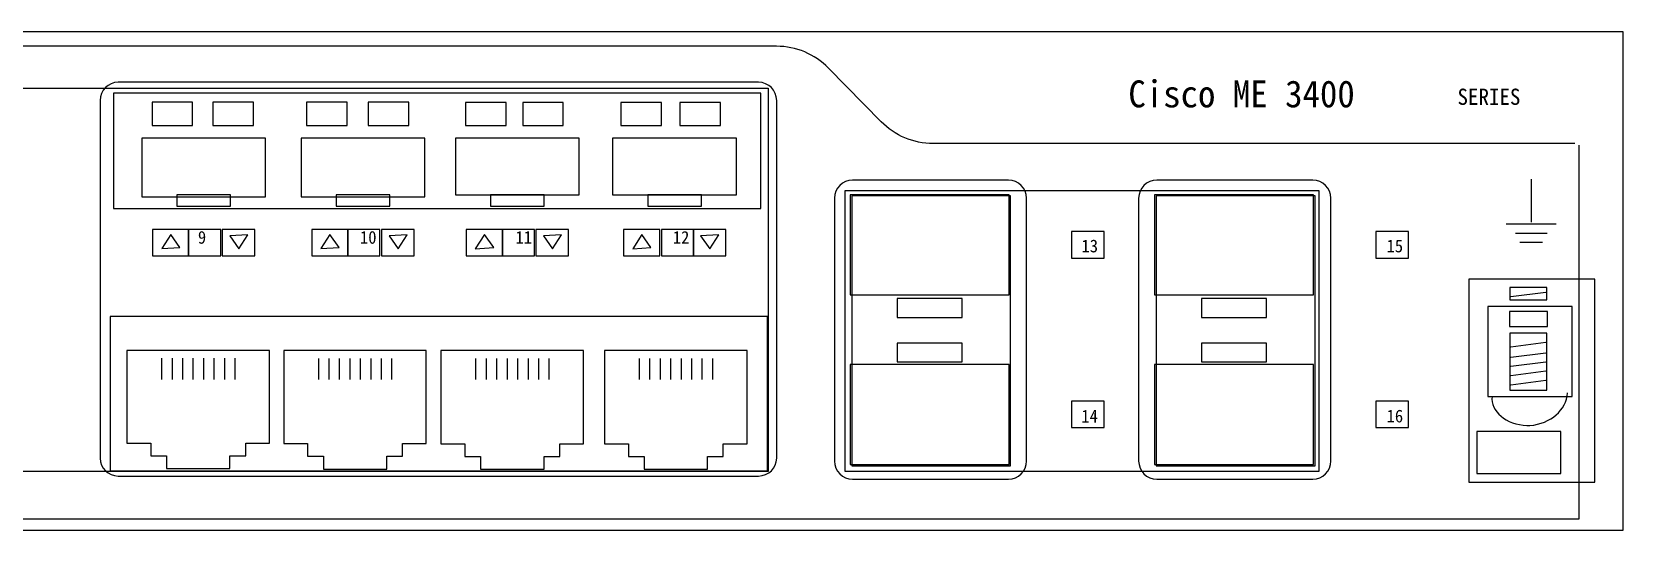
# Model space of a CAD drawing. Header units: millimetres. Extents: x 4 to 3929, y -454 to 587.
# Drawn here: x 2207.24 to 2231.01, y -254.35 to -246.91 of the extents above; entities that cross this region are included whole.
import ezdxf

# ---------------------------------------------------------------- set-up
doc = ezdxf.new("R2010")
doc.units = ezdxf.units.MM
doc.header["$LTSCALE"] = 10
doc.layers.add('CZ-SYMB', color=2, linetype='Continuous')
doc.styles.get("Standard").update_dxf_attribs({"font": 'GulimChe.ttf'})

msp = doc.modelspace()

# ---------------------------------------------------------------- linework, layer by layer
at = {"layer": 'CZ-SYMB', "linetype": 'Continuous'}
for p, q in [((2218.361, -247.121), (2173.433, -247.121)), ((2219.924, -248.248), (2219.137, -247.448)), ((2218.094, -247.659), (2208.528, -247.659)), ((2208.258, -247.93), (2208.258, -253.276)), ((2218.364, -253.276), (2218.364, -247.93)), ((2230.284, -248.574), (2220.7, -248.574)), ((2221.826, -249.121), (2219.497, -249.121)), ((2221.826, -249.121), (2219.497, -249.121)), ((2226.37, -249.121), (2224.041, -249.121)), ((2226.37, -249.121), (2224.041, -249.121)), ((2229.632, -249.108), (2229.632, -249.747)), ((2219.226, -249.392), (2219.226, -253.318)), ((2219.226, -249.392), (2219.226, -253.318)), ((2222.096, -253.318), (2222.096, -249.392)), ((2222.096, -253.318), (2222.096, -249.392)), ((2223.77, -249.392), (2223.77, -253.318)), ((2223.77, -249.392), (2223.77, -253.318)), ((2226.64, -253.318), (2226.64, -249.392)), ((2226.64, -253.318), (2226.64, -249.392)), ((2229.258, -249.773), (2230.006, -249.773)), ((2229.397, -249.913), (2229.87, -249.913)), ((2229.464, -250.048), (2229.803, -250.048)), ((2229.329, -250.861), (2229.853, -250.794)), ((2229.329, -251.611), (2229.853, -251.543)), ((2209.178, -251.783), (2209.178, -252.1)), ((2209.335, -251.783), (2209.335, -252.1)), ((2209.492, -251.783), (2209.492, -252.1)), ((2209.646, -251.783), (2209.646, -252.1)), ((2209.803, -251.783), (2209.803, -252.1)), ((2209.96, -251.783), (2209.96, -252.1)), ((2210.115, -251.783), (2210.115, -252.1)), ((2210.271, -251.783), (2210.271, -252.1)), ((2211.52, -251.785), (2211.52, -252.102)), ((2211.676, -251.785), (2211.676, -252.102)), ((2211.831, -251.785), (2211.831, -252.102)), ((2211.988, -251.785), (2211.988, -252.102)), ((2212.145, -251.785), (2212.145, -252.102)), ((2212.301, -251.785), (2212.301, -252.102)), ((2212.456, -251.785), (2212.456, -252.102)), ((2212.613, -251.785), (2212.613, -252.102)), ((2213.866, -251.785), (2213.866, -252.102)), ((2214.023, -251.785), (2214.023, -252.102)), ((2214.18, -251.785), (2214.18, -252.102)), ((2214.337, -251.785), (2214.337, -252.102)), ((2214.493, -251.785), (2214.493, -252.102)), ((2214.65, -251.785), (2214.65, -252.102)), ((2214.807, -251.785), (2214.807, -252.102)), ((2214.96, -251.785), (2214.96, -252.102)), ((2216.309, -251.785), (2216.309, -252.102)), ((2216.466, -251.785), (2216.466, -252.102)), ((2216.623, -251.785), (2216.623, -252.102)), ((2216.779, -251.785), (2216.779, -252.102)), ((2216.936, -251.785), (2216.936, -252.102)), ((2217.093, -251.785), (2217.093, -252.102)), ((2217.246, -251.785), (2217.246, -252.102)), ((2217.403, -251.785), (2217.403, -252.102)), ((2229.329, -251.768), (2229.853, -251.7)), ((2229.329, -251.903), (2229.853, -251.836)), ((2229.329, -252.039), (2229.853, -251.971)), ((2229.329, -252.179), (2229.853, -252.111)), ((2208.528, -253.542), (2218.094, -253.542)), ((2219.497, -253.589), (2221.826, -253.589)), ((2219.497, -253.589), (2221.826, -253.589)), ((2224.041, -253.589), (2226.37, -253.589)), ((2224.041, -253.589), (2226.37, -253.589))]:
    msp.add_line(p, q, dxfattribs=at)
for points in [[(2155.025, -246.905), (2155.025, -254.351), (2231.006, -254.351), (2231.006, -246.905), (2155.025, -246.905), (2155.025, -246.905)], [(2208.461, -247.824), (2208.461, -249.544), (2218.129, -249.544), (2218.129, -247.824), (2208.461, -247.824), (2208.461, -247.824)], [(2208.461, -249.544), (2218.129, -249.544), (2218.129, -247.824), (2208.461, -247.824), (2208.461, -249.544), (2208.461, -249.544)], [(2209.036, -247.958), (2209.036, -248.305), (2209.641, -248.305), (2209.641, -247.958), (2209.036, -247.958), (2209.036, -247.958)], [(2209.036, -248.305), (2209.641, -248.305), (2209.641, -247.958), (2209.036, -247.958), (2209.036, -248.305), (2209.036, -248.305)], [(2209.944, -247.958), (2209.944, -248.305), (2210.549, -248.305), (2210.549, -247.958), (2209.944, -247.958), (2209.944, -247.958)], [(2209.944, -248.305), (2210.549, -248.305), (2210.549, -247.958), (2209.944, -247.958), (2209.944, -248.305), (2209.944, -248.305)], [(2211.342, -247.958), (2211.342, -248.305), (2211.947, -248.305), (2211.947, -247.958), (2211.342, -247.958), (2211.342, -247.958)], [(2211.342, -248.305), (2211.947, -248.305), (2211.947, -247.958), (2211.342, -247.958), (2211.342, -248.305), (2211.342, -248.305)], [(2212.264, -247.958), (2212.264, -248.305), (2212.869, -248.305), (2212.869, -247.958), (2212.264, -247.958), (2212.264, -247.958)], [(2212.264, -248.305), (2212.869, -248.305), (2212.869, -247.958), (2212.264, -247.958), (2212.264, -248.305), (2212.264, -248.305)], [(2213.717, -247.96), (2213.717, -248.307), (2214.322, -248.307), (2214.322, -247.96), (2213.717, -247.96), (2213.717, -247.96)], [(2213.717, -248.307), (2214.322, -248.307), (2214.322, -247.96), (2213.717, -247.96), (2213.717, -248.307), (2213.717, -248.307)], [(2214.572, -247.96), (2214.572, -248.307), (2215.177, -248.307), (2215.177, -247.96), (2214.572, -247.96), (2214.572, -247.96)], [(2214.572, -248.307), (2215.177, -248.307), (2215.177, -247.96), (2214.572, -247.96), (2214.572, -248.307), (2214.572, -248.307)], [(2216.035, -247.96), (2216.035, -248.307), (2216.644, -248.307), (2216.644, -247.96), (2216.035, -247.96), (2216.035, -247.96)], [(2216.035, -248.307), (2216.644, -248.307), (2216.644, -247.96), (2216.035, -247.96), (2216.035, -248.307), (2216.035, -248.307)], [(2216.918, -247.96), (2216.918, -248.307), (2217.524, -248.307), (2217.524, -247.96), (2216.918, -247.96), (2216.918, -247.96)], [(2216.918, -248.307), (2217.524, -248.307), (2217.524, -247.96), (2216.918, -247.96), (2216.918, -248.307), (2216.918, -248.307)], [(2172.314, -254.182), (2230.351, -254.182), (2230.351, -248.6)], [(2208.883, -248.492), (2208.883, -249.373), (2210.731, -249.373), (2210.731, -248.492), (2208.883, -248.492), (2208.883, -248.492)], [(2208.883, -249.373), (2210.731, -249.373), (2210.731, -248.492), (2208.883, -248.492), (2208.883, -249.373), (2208.883, -249.373)], [(2211.26, -248.492), (2211.26, -249.373), (2213.108, -249.373), (2213.108, -248.492), (2211.26, -248.492), (2211.26, -248.492)], [(2211.26, -249.373), (2213.108, -249.373), (2213.108, -248.492), (2211.26, -248.492), (2211.26, -249.373), (2211.26, -249.373)], [(2213.567, -248.494), (2213.567, -249.341), (2215.416, -249.341), (2215.416, -248.494), (2213.567, -248.494), (2213.567, -248.494)], [(2213.567, -249.341), (2215.416, -249.341), (2215.416, -248.494), (2213.567, -248.494), (2213.567, -249.341), (2213.567, -249.341)], [(2215.914, -248.494), (2215.914, -249.341), (2217.762, -249.341), (2217.762, -248.494), (2215.914, -248.494), (2215.914, -248.494)], [(2215.914, -249.341), (2217.762, -249.341), (2217.762, -248.494), (2215.914, -248.494), (2215.914, -249.341), (2215.914, -249.341)], [(2209.406, -249.339), (2209.406, -249.508), (2210.207, -249.508), (2210.207, -249.339), (2209.406, -249.339), (2209.406, -249.339)], [(2211.785, -249.339), (2211.785, -249.508), (2212.584, -249.508), (2212.584, -249.339), (2211.785, -249.339), (2211.785, -249.339)], [(2214.091, -249.341), (2214.091, -249.51), (2214.892, -249.51), (2214.892, -249.341), (2214.091, -249.341), (2214.091, -249.341)], [(2216.438, -249.341), (2216.438, -249.51), (2217.239, -249.51), (2217.239, -249.341), (2216.438, -249.341), (2216.438, -249.341)], [(2219.461, -249.341), (2219.461, -250.836), (2221.836, -250.836), (2221.836, -249.341), (2219.461, -249.341), (2219.461, -249.341)], [(2219.461, -250.836), (2221.836, -250.836), (2221.836, -249.341), (2219.461, -249.341), (2219.461, -250.836), (2219.461, -250.836)], [(2219.486, -249.354), (2219.486, -253.39), (2221.858, -253.39), (2221.858, -249.354), (2219.486, -249.354), (2219.486, -249.354)], [(2219.486, -253.39), (2221.858, -253.39), (2221.858, -249.354), (2219.486, -249.354), (2219.486, -253.39), (2219.486, -253.39)], [(2224.009, -249.341), (2224.009, -250.836), (2226.38, -250.836), (2226.38, -249.341), (2224.009, -249.341), (2224.009, -249.341)], [(2224.009, -250.836), (2226.38, -250.836), (2226.38, -249.341), (2224.009, -249.341), (2224.009, -250.836), (2224.009, -250.836)], [(2224.03, -249.354), (2224.03, -253.39), (2226.405, -253.39), (2226.405, -249.354), (2224.03, -249.354), (2224.03, -249.354)], [(2224.03, -253.39), (2226.405, -253.39), (2226.405, -249.354), (2224.03, -249.354), (2224.03, -253.39), (2224.03, -253.39)], [(2209.043, -250.251), (2209.586, -250.251), (2209.586, -249.858), (2209.043, -249.858), (2209.043, -250.251)], [(2209.315, -249.934), (2209.18, -250.143), (2209.451, -250.127), (2209.315, -249.934), (2209.315, -249.934)], [(2209.575, -249.858), (2209.575, -250.251), (2210.061, -250.251), (2210.061, -249.858), (2209.575, -249.858), (2209.575, -249.858)], [(2209.575, -250.251), (2210.061, -250.251), (2210.061, -249.858), (2209.575, -249.858), (2209.575, -250.251), (2209.575, -250.251)], [(2210.084, -250.251), (2210.571, -250.251), (2210.571, -249.858), (2210.084, -249.858), (2210.084, -250.251)], [(2210.332, -250.148), (2210.467, -249.938), (2210.197, -249.955), (2210.332, -250.148), (2210.332, -250.148)], [(2211.422, -250.251), (2211.965, -250.251), (2211.965, -249.858), (2211.422, -249.858), (2211.422, -250.251)], [(2211.692, -249.934), (2211.557, -250.143), (2211.828, -250.127), (2211.692, -249.934), (2211.692, -249.934)], [(2211.952, -249.858), (2211.952, -250.251), (2212.438, -250.251), (2212.438, -249.858), (2211.952, -249.858), (2211.952, -249.858)], [(2211.952, -250.251), (2212.438, -250.251), (2212.438, -249.858), (2211.952, -249.858), (2211.952, -250.251), (2211.952, -250.251)], [(2212.462, -250.251), (2212.948, -250.251), (2212.948, -249.858), (2212.462, -249.858), (2212.462, -250.251)], [(2212.711, -250.148), (2212.846, -249.938), (2212.574, -249.955), (2212.711, -250.148), (2212.711, -250.148)], [(2213.728, -250.251), (2214.272, -250.251), (2214.272, -249.858), (2213.728, -249.858), (2213.728, -250.251)], [(2214.002, -249.934), (2213.863, -250.146), (2214.137, -250.129), (2214.002, -249.934), (2214.002, -249.934)], [(2214.262, -249.858), (2214.262, -250.251), (2214.746, -250.251), (2214.746, -249.858), (2214.262, -249.858), (2214.262, -249.858)], [(2214.262, -250.251), (2214.746, -250.251), (2214.746, -249.858), (2214.262, -249.858), (2214.262, -250.251), (2214.262, -250.251)], [(2214.767, -250.251), (2215.255, -250.251), (2215.255, -249.858), (2214.767, -249.858), (2214.767, -250.251)], [(2215.017, -250.15), (2215.152, -249.938), (2214.881, -249.955), (2215.017, -250.15), (2215.017, -250.15)], [(2216.074, -250.251), (2216.619, -250.251), (2216.619, -249.858), (2216.074, -249.858), (2216.074, -250.251)], [(2216.349, -249.934), (2216.213, -250.146), (2216.484, -250.129), (2216.349, -249.934), (2216.349, -249.934)], [(2216.644, -249.858), (2216.644, -250.251), (2217.128, -250.251), (2217.128, -249.858), (2216.644, -249.858), (2216.644, -249.858)], [(2216.644, -250.251), (2217.128, -250.251), (2217.128, -249.858), (2216.644, -249.858), (2216.644, -250.251), (2216.644, -250.251)], [(2217.118, -250.251), (2217.602, -250.251), (2217.602, -249.858), (2217.118, -249.858), (2217.118, -250.251)], [(2217.364, -250.15), (2217.499, -249.938), (2217.228, -249.955), (2217.364, -250.15), (2217.364, -250.15)], [(2222.766, -249.891), (2222.766, -250.285), (2223.254, -250.285), (2223.254, -249.891), (2222.766, -249.891), (2222.766, -249.891)], [(2222.766, -250.285), (2223.254, -250.285), (2223.254, -249.891), (2222.766, -249.891), (2222.766, -250.285), (2222.766, -250.285)], [(2227.314, -249.891), (2227.314, -250.285), (2227.798, -250.285), (2227.798, -249.891), (2227.314, -249.891), (2227.314, -249.891)], [(2227.314, -250.285), (2227.798, -250.285), (2227.798, -249.891), (2227.314, -249.891), (2227.314, -250.285), (2227.314, -250.285)], [(2228.699, -250.603), (2228.699, -253.636), (2230.583, -253.636), (2230.583, -250.603), (2228.699, -250.603), (2228.699, -250.603)], [(2228.699, -253.636), (2230.583, -253.636), (2230.583, -250.603), (2228.699, -250.603), (2228.699, -253.636), (2228.699, -253.636)], [(2229.315, -250.726), (2229.315, -250.908), (2229.867, -250.908), (2229.867, -250.726), (2229.315, -250.726), (2229.315, -250.726)], [(2220.163, -250.891), (2220.163, -251.175), (2221.135, -251.175), (2221.135, -250.891), (2220.163, -250.891), (2220.163, -250.891)], [(2224.71, -250.891), (2224.71, -251.175), (2225.679, -251.175), (2225.679, -250.891), (2224.71, -250.891), (2224.71, -250.891)], [(2208.411, -251.158), (2208.411, -253.466), (2218.229, -253.466), (2218.229, -251.158), (2208.411, -251.158), (2208.411, -251.158)], [(2208.411, -253.466), (2218.229, -253.466), (2218.229, -251.158), (2208.411, -251.158), (2208.411, -253.466), (2208.411, -253.466)], [(2228.987, -252.352), (2230.244, -252.352), (2230.244, -251.01), (2228.987, -251.01), (2228.987, -252.352)], [(2229.308, -251.086), (2229.308, -251.31), (2229.874, -251.31), (2229.874, -251.086), (2229.308, -251.086), (2229.308, -251.086)], [(2229.308, -251.31), (2229.874, -251.31), (2229.874, -251.086), (2229.308, -251.086), (2229.308, -251.31), (2229.308, -251.31)], [(2229.315, -251.408), (2229.315, -252.259), (2229.867, -252.259), (2229.867, -251.408), (2229.315, -251.408), (2229.315, -251.408)], [(2210.79, -253.051), (2210.79, -251.666), (2208.66, -251.666), (2208.66, -253.051), (2209.016, -253.051), (2209.016, -253.242), (2209.253, -253.242), (2209.253, -253.43), (2210.198, -253.43), (2210.198, -253.242), (2210.435, -253.242), (2210.435, -253.051), (2210.79, -253.051), (2210.79, -253.051)], [(2210.79, -253.051), (2210.79, -251.666), (2208.66, -251.666), (2208.66, -253.051), (2209.016, -253.051), (2209.016, -253.242), (2209.253, -253.242), (2209.253, -253.43), (2210.198, -253.43), (2210.198, -253.242), (2210.435, -253.242), (2210.435, -253.051), (2210.79, -253.051), (2210.79, -253.051)], [(2213.131, -253.057), (2213.131, -251.666), (2211.001, -251.666), (2211.001, -253.057), (2211.358, -253.057), (2211.358, -253.248), (2211.594, -253.248), (2211.594, -253.439), (2212.54, -253.439), (2212.54, -253.248), (2212.777, -253.248), (2212.777, -253.057), (2213.131, -253.057), (2213.131, -253.057)], [(2213.131, -253.057), (2213.131, -251.666), (2211.001, -251.666), (2211.001, -253.057), (2211.358, -253.057), (2211.358, -253.248), (2211.594, -253.248), (2211.594, -253.439), (2212.54, -253.439), (2212.54, -253.248), (2212.777, -253.248), (2212.777, -253.057), (2213.131, -253.057), (2213.131, -253.057)], [(2215.48, -253.06), (2215.48, -251.666), (2213.35, -251.666), (2213.35, -253.06), (2213.706, -253.06), (2213.706, -253.25), (2213.941, -253.25), (2213.941, -253.441), (2214.889, -253.441), (2214.889, -253.25), (2215.124, -253.25), (2215.124, -253.06), (2215.48, -253.06), (2215.48, -253.06)], [(2215.48, -253.06), (2215.48, -251.666), (2213.35, -251.666), (2213.35, -253.06), (2213.706, -253.06), (2213.706, -253.25), (2213.941, -253.25), (2213.941, -253.441), (2214.889, -253.441), (2214.889, -253.25), (2215.124, -253.25), (2215.124, -253.06), (2215.48, -253.06), (2215.48, -253.06)], [(2217.923, -253.06), (2217.923, -251.666), (2215.793, -251.666), (2215.793, -253.06), (2216.149, -253.06), (2216.149, -253.25), (2216.384, -253.25), (2216.384, -253.441), (2217.331, -253.441), (2217.331, -253.25), (2217.567, -253.25), (2217.567, -253.06), (2217.923, -253.06), (2217.923, -253.06)], [(2217.923, -253.06), (2217.923, -251.666), (2215.793, -251.666), (2215.793, -253.06), (2216.149, -253.06), (2216.149, -253.25), (2216.384, -253.25), (2216.384, -253.441), (2217.331, -253.441), (2217.331, -253.25), (2217.567, -253.25), (2217.567, -253.06), (2217.923, -253.06), (2217.923, -253.06)], [(2220.163, -251.556), (2220.163, -251.836), (2221.135, -251.836), (2221.135, -251.556), (2220.163, -251.556), (2220.163, -251.556)], [(2224.71, -251.556), (2224.71, -251.836), (2225.679, -251.836), (2225.679, -251.556), (2224.71, -251.556), (2224.71, -251.556)], [(2219.461, -251.874), (2219.461, -253.369), (2221.836, -253.369), (2221.836, -251.874), (2219.461, -251.874), (2219.461, -251.874)], [(2219.461, -253.369), (2221.836, -253.369), (2221.836, -251.874), (2219.461, -251.874), (2219.461, -253.369), (2219.461, -253.369)], [(2224.009, -251.874), (2224.009, -253.369), (2226.38, -253.369), (2226.38, -251.874), (2224.009, -251.874), (2224.009, -251.874)], [(2224.009, -253.369), (2226.38, -253.369), (2226.38, -251.874), (2224.009, -251.874), (2224.009, -253.369), (2224.009, -253.369)], [(2222.766, -252.424), (2222.766, -252.818), (2223.254, -252.818), (2223.254, -252.424), (2222.766, -252.424), (2222.766, -252.424)], [(2222.766, -252.818), (2223.254, -252.818), (2223.254, -252.424), (2222.766, -252.424), (2222.766, -252.818), (2222.766, -252.818)], [(2227.314, -252.424), (2227.314, -252.818), (2227.798, -252.818), (2227.798, -252.424), (2227.314, -252.424), (2227.314, -252.424)], [(2227.314, -252.818), (2227.798, -252.818), (2227.798, -252.424), (2227.314, -252.424), (2227.314, -252.818), (2227.314, -252.818)], [(2228.82, -252.877), (2228.82, -253.504), (2230.073, -253.504), (2230.073, -252.877), (2228.82, -252.877), (2228.82, -252.877)], [(2228.82, -253.504), (2230.073, -253.504), (2230.073, -252.877), (2228.82, -252.877), (2228.82, -253.504), (2228.82, -253.504)]]:
    msp.add_lwpolyline(points, dxfattribs=at)
at = {"layer": 'CZ-SYMB'}
for points in [[(2185.131, -247.747), (2218.236, -247.747), (2218.236, -253.474), (2185.131, -253.474)], [(2219.386, -249.275), (2226.463, -249.275), (2226.463, -253.477), (2219.386, -253.477)]]:
    msp.add_lwpolyline(points, close=True, dxfattribs=at)
at = {"layer": 'CZ-SYMB', "linetype": 'Continuous'}
for points in [[(2219.137, -247.448), (2218.934, -247.24), (2218.653, -247.121), (2218.361, -247.121)], [(2208.528, -247.659), (2208.379, -247.659), (2208.258, -247.782), (2208.258, -247.93)], [(2218.364, -247.93), (2218.364, -247.782), (2218.243, -247.659), (2218.094, -247.659)], [(2220.7, -248.574), (2220.408, -248.574), (2220.127, -248.456), (2219.924, -248.248)], [(2219.497, -249.121), (2219.347, -249.121), (2219.226, -249.243), (2219.226, -249.392)], [(2219.497, -249.121), (2219.347, -249.121), (2219.226, -249.243), (2219.226, -249.392)], [(2222.096, -249.392), (2222.096, -249.243), (2221.975, -249.121), (2221.826, -249.121)], [(2222.096, -249.392), (2222.096, -249.243), (2221.975, -249.121), (2221.826, -249.121)], [(2224.041, -249.121), (2223.891, -249.121), (2223.77, -249.243), (2223.77, -249.392)], [(2224.041, -249.121), (2223.891, -249.121), (2223.77, -249.243), (2223.77, -249.392)], [(2226.64, -249.392), (2226.64, -249.243), (2226.519, -249.121), (2226.37, -249.121)], [(2226.64, -249.392), (2226.64, -249.243), (2226.519, -249.121), (2226.37, -249.121)], [(2208.258, -253.276), (2208.258, -253.424), (2208.379, -253.542), (2208.528, -253.542)], [(2219.226, -253.318), (2219.226, -253.466), (2219.347, -253.589), (2219.497, -253.589)], [(2219.226, -253.318), (2219.226, -253.466), (2219.347, -253.589), (2219.497, -253.589)], [(2223.77, -253.318), (2223.77, -253.466), (2223.891, -253.589), (2224.041, -253.589)], [(2223.77, -253.318), (2223.77, -253.466), (2223.891, -253.589), (2224.041, -253.589)]]:
    msp.add_open_spline(points, degree=3, dxfattribs=at)
for points, knots in [([(2229.048, -252.352), (2229.026, -252.577), (2229.258, -252.772), (2229.568, -252.789), (2229.582, -252.789), (2229.6, -252.789), (2229.614, -252.789), (2229.924, -252.759), (2230.159, -252.556), (2230.177, -252.301)], [0, 0, 0, 0, 1, 1, 1, 2, 2, 2, 3, 3, 3, 3]), ([(2218.094, -253.542), (2218.243, -253.542), (2218.364, -253.424), (2218.364, -253.276), (2218.364, -253.276), (2218.364, -253.276), (2218.364, -253.276)], [0, 0, 0, 0, 1, 1, 1, 2, 2, 2, 2]), ([(2221.826, -253.589), (2221.975, -253.589), (2222.096, -253.466), (2222.096, -253.318), (2222.096, -253.318), (2222.096, -253.318), (2222.096, -253.318)], [0, 0, 0, 0, 1, 1, 1, 2, 2, 2, 2]), ([(2221.826, -253.589), (2221.975, -253.589), (2222.096, -253.466), (2222.096, -253.318), (2222.096, -253.318), (2222.096, -253.318), (2222.096, -253.318)], [0, 0, 0, 0, 1, 1, 1, 2, 2, 2, 2]), ([(2226.37, -253.589), (2226.519, -253.589), (2226.64, -253.466), (2226.64, -253.318), (2226.64, -253.318), (2226.64, -253.318), (2226.64, -253.318)], [0, 0, 0, 0, 1, 1, 1, 2, 2, 2, 2]), ([(2226.37, -253.589), (2226.519, -253.589), (2226.64, -253.466), (2226.64, -253.318), (2226.64, -253.318), (2226.64, -253.318), (2226.64, -253.318)], [0, 0, 0, 0, 1, 1, 1, 2, 2, 2, 2])]:
    msp.add_open_spline(points, degree=3, knots=knots, dxfattribs=at)

# ---------------------------------------------------------------- texts
at = {"layer": 'CZ-SYMB'}
for s, height, p in [('Cisco ME 3400', 0.40254, (2223.616, -248.034)), ('SERIES', 0.2424, (2228.532, -247.997)), ('9', 0.19, (2209.72, -250.071)), ('10', 0.1904, (2212.141, -250.071)), ('11', 0.1904, (2214.463, -250.072)), ('12', 0.1904, (2216.813, -250.072)), ('13', 0.1904, (2222.917, -250.2)), ('15', 0.1904, (2227.473, -250.2)), ('14', 0.1904, (2222.914, -252.743)), ('16', 0.1904, (2227.474, -252.741))]:
    msp.add_text(s, height=height, dxfattribs=at).set_placement(p)

doc.saveas('drawing.dxf')
